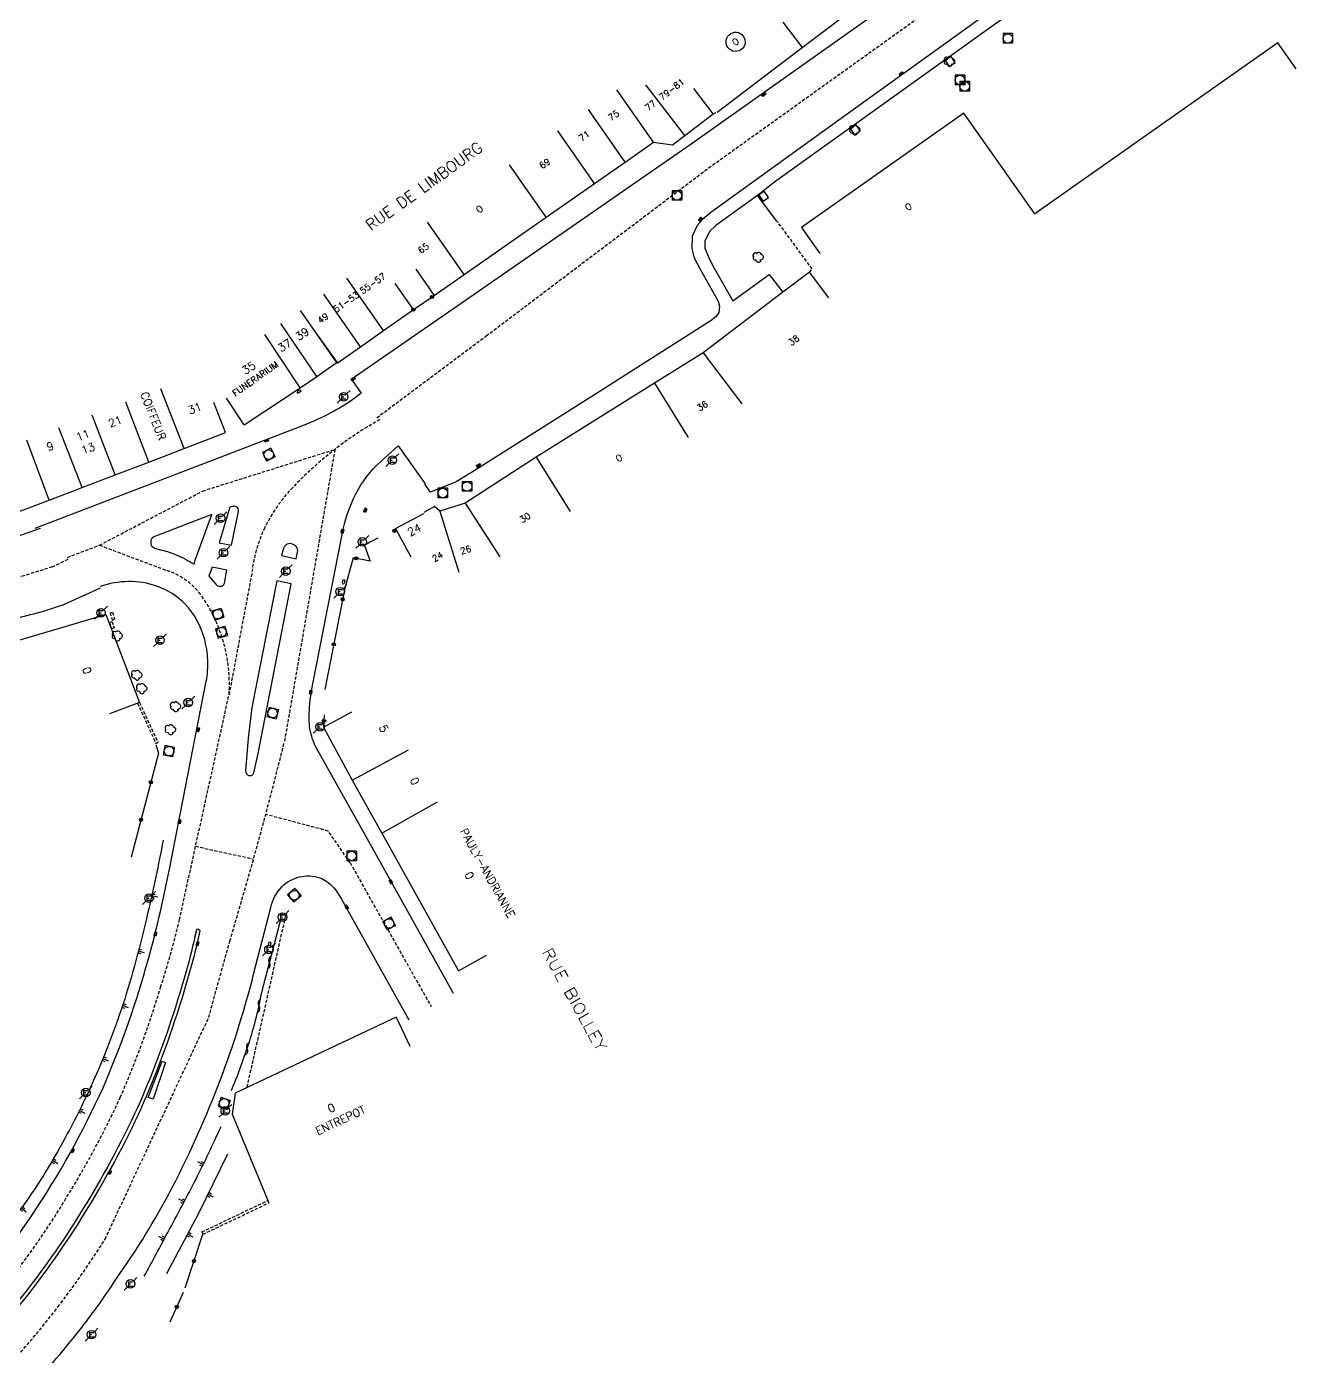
# Model space of a CAD drawing. Header units: millimetres. Extents: x 256000 to 257000, y 143000 to 144000.
# Drawn here: x 256370.9 to 256571.8, y 143555 to 143762.8 of the extents above; entities that cross this region are included whole.
import ezdxf
from ezdxf.enums import TextEntityAlignment as Align

# ---------------------------------------------------------------- set-up
doc = ezdxf.new("R2010")
doc.units = ezdxf.units.MM
doc.linetypes.add('DASHED', pattern=[0.75, 0.5, -0.25])
doc.layers.get('0').update_dxf_attribs({"linetype": 'CONTINUOUS'})
for name, color, linetype in [('W0001', 6, 'DASHED'), ('W0008', 7, 'CONTINUOUS'), ('W0100', 7, 'CONTINUOUS'), ('W0112', 1, 'DASHED'), ('W0211', 2, 'CONTINUOUS'), ('W0300', 7, 'CONTINUOUS'), ('W0310', 3, 'CONTINUOUS'), ('W0322', 7, 'CONTINUOUS'), ('W0400', 7, 'CONTINUOUS'), ('W0420', 7, 'CONTINUOUS'), ('W0471', 7, 'CONTINUOUS'), ('W0984', 7, 'CONTINUOUS'), ('W0989', 7, 'CONTINUOUS'), ('W0991', 7, 'CONTINUOUS'), ('W1102', 7, 'CONTINUOUS')]:
    doc.layers.add(name, color=color, linetype=linetype)
doc.styles.get("Standard").update_dxf_attribs({"font": 'romans.shx', "width": 0.85})

# ---------------------------------------------------------------- blocks, each defined once
blk = doc.blocks.new('t310o')
at = {"color": 0, "linetype": 'Continuous'}
for centre, start, end in [((-0.5, 0.38), 216.8699, 323.1304), ((0.5, -0.37), 36.8699, 143.1303)]:
    blk.add_arc(centre, 0.625, start, end, dxfattribs=at)
blk = doc.blocks.new('t211o')
at = {"color": 0, "linetype": 'Continuous'}
for p, q in [((-0.29, 0.5), (-0.29, 0)), ((0, 1), (0, 0)), ((0.29, 0.5), (0.29, 0))]:
    blk.add_line(p, q, dxfattribs=at)
blk = doc.blocks.new('t322o')
at = {"color": 0, "linetype": 'Continuous'}
for radius in [0.25, 0.15]:
    blk.add_circle((0, 0), radius, dxfattribs=at)
blk = doc.blocks.new('T400')
for p, q in [((-0.15, 0.3), (0.15, 0.3)), ((-0.15, -0.25), (-0.15, 0.3)), ((-0.15, 0.15), (0.15, 0.15)), ((-0.15, 0), (0.15, 0)), ((0.15, 0.3), (0.15, -0.25)), ((-0.15, -0.15), (0.15, -0.15)), ((-0.15, -0.25), (-0.15, -0.3)), ((-0.15, -0.3), (0.15, -0.3)), ((0.15, -0.3), (0.15, -0.25))]:
    blk.add_line(p, q)
blk = doc.blocks.new('T471')
for p, q in [((-0.333334, 0.333334), (-0.333334, -0.333334)), ((-0.333334, 0.333334), (0.333334, 0.333334)), ((-0.333334, 0), (0, 0)), ((0.500001, 0.500001), (1.000002, 1.000002)), ((-0.500001, -0.500001), (-1.000002, -1.000002)), ((-0.333334, -0.333334), (0.333334, -0.333334))]:
    blk.add_line(p, q)
blk.add_ellipse((0, 0), major_axis=(0.471405, 0.471405), ratio=1, start_param=5.4977871438, end_param=11.780972451)
blk = doc.blocks.new('T300')
for p, q in [((-0.8, 0.51), (-0.86, 0.34)), ((-0.86, 0.34), (-0.86, 0.17)), ((-0.86, 0.17), (-0.74, 0.06)), ((-0.69, 0.63), (-0.8, 0.51)), ((-0.8, -0.06), (-0.74, 0.06)), ((-0.74, 0.06), (-0.69, 0.11)), ((-0.57, 0.69), (-0.69, 0.63)), ((-0.46, 0.69), (-0.57, 0.69)), ((-0.29, 0.63), (-0.46, 0.69)), ((-0.29, 0.63), (-0.17, 0.74)), ((-0.23, 0.57), (-0.29, 0.63)), ((-0.17, 0.74), (-0.06, 0.8)), ((-0.06, 0.8), (0.06, 0.8)), ((0.06, 0.8), (0.23, 0.74)), ((0.23, 0.74), (0.34, 0.63)), ((0.34, 0.63), (0.4, 0.51)), ((0.46, 0.46), (0.34, 0.46)), ((0.4, 0.51), (0.4, 0.46)), ((0.57, 0.4), (0.46, 0.46)), ((0.57, 0.4), (0.69, 0.29)), ((0.69, 0.29), (0.74, 0.17)), ((0.74, 0.06), (0.69, -0.17)), ((0.74, 0.17), (0.74, 0.06)), ((-0.8, -0.17), (-0.8, -0.06)), ((-0.8, -0.23), (-0.8, -0.17)), ((-0.74, -0.34), (-0.8, -0.23)), ((-0.69, -0.4), (-0.74, -0.34)), ((-0.51, -0.46), (-0.69, -0.4)), ((-0.4, -0.46), (-0.51, -0.46)), ((-0.4, -0.46), (-0.34, -0.46)), ((-0.34, -0.46), (-0.34, -0.4)), ((-0.34, -0.51), (-0.34, -0.46)), ((-0.29, -0.63), (-0.34, -0.51)), ((-0.17, -0.74), (-0.29, -0.63)), ((-0.06, -0.8), (-0.17, -0.74)), ((0.06, -0.8), (-0.06, -0.8)), ((0.17, -0.74), (0.06, -0.8)), ((0.23, -0.69), (0.17, -0.74)), ((0.29, -0.46), (0.23, -0.46)), ((0.29, -0.63), (0.23, -0.69)), ((0.46, -0.4), (0.29, -0.46)), ((0.34, -0.51), (0.29, -0.63)), ((0.34, -0.51), (0.34, -0.46)), ((0.57, -0.34), (0.46, -0.4)), ((0.63, -0.29), (0.57, -0.34)), ((0.69, -0.17), (0.63, -0.29))]:
    blk.add_line(p, q)
blk = doc.blocks.new('T420')
for p, q in [((0.75, 0.75), (-0.75, 0.75)), ((-0.75, 0.75), (-0.75, -0.75)), ((0.75, 0.75), (0.75, -0.75)), ((0.75, -0.75), (-0.75, -0.75))]:
    blk.add_line(p, q)
blk.add_ellipse((0, 0), major_axis=(-0.53, 0.53), ratio=1, start_param=3.926991, end_param=10.210176)

msp = doc.modelspace()

# ---------------------------------------------------------------- linework, layer by layer
at = {"layer": 'W0001'}
for p, q in [((256398.4, 143690.19), (256419.05, 143696.7)), ((256419.05, 143696.7), (256411.14, 143650.9)), ((256382.28, 143681.73), (256398.4, 143690.19)), ((256406.06, 143677.26), (256402.52, 143658.4)), ((256394.76, 143623.18), (256402.52, 143658.4)), ((256397.29, 143634.69), (256406.31, 143632.7)), ((256421.42, 143632.11), (256434.08, 143609.64)), ((256383.16, 143573.3), (256399.34, 143607.93))]:
    msp.add_line(p, q, dxfattribs=at)
for points in [[(256500.13, 143904.74), (256493.88, 143899.7), (256461.39, 143873.52, -0.001901), (256454.85, 143868.29, 0.001447), (256446.26, 143861.44, 0), (256438.42, 143855.14, 0.000001), (256431.81, 143849.84), (256417.11, 143838.04, -0.000326), (256409.6, 143832.01, -0.00013), (256390.81, 143816.98, -0.017181), (256379.48, 143808.55, -0.036819), (256373.8, 143805.2, -0.034018), (256367.51, 143802.61, -0.008374)], [(256426.05, 143701.35, 0.074962), (256412.47, 143690.75, 0.079258), (256408.1, 143684.48, 0.083571), (256406.06, 143677.26)], [(256377.29, 143679.82), (256382.28, 143681.73), (256392.77, 143677.78, -0.149234), (256398.06, 143674.08, -0.172689), (256402.52, 143658.4)], [(256399.34, 143607.93, 0.000182), (256402.63, 143619.87, 0.012214), (256411.14, 143650.9)], [(256353.15, 143550.6, 0.032403), (256366.89, 143565.23, 0.031476), (256375.62, 143577.36, 0.034197), (256385.54, 143595.45, 0.028927), (256391.84, 143612.66, 0.019995), (256394.76, 143623.18)], [(256357.98, 143543.42, 0.021519), (256367.48, 143552.88, 0.022584), (256375.8, 143562.71, 0.023649), (256383.16, 143573.3)]]:
    msp.add_lwpolyline(points, format="xyb", dxfattribs=at)
for points in [[(256425.59, 143701.64), (256442.67, 143714.43), (256477.4, 143740.67), (256517.75, 143769.59), (256541.18, 143784.93), (256559.33, 143797.7), (256594.83, 143822.54), (256634.31, 143849.48), (256693.82, 143890.36), (256704.71, 143897.74), (256717.13, 143906.88), (256727.67, 143916.37), (256739.62, 143930.66), (256746.76, 143939.44), (256764.1, 143960.53), (256770.78, 143969.78), (256778.16, 143981.61), (256785.89, 143997.19), (256787.13, 144000)], [(256374.9, 143678.35), (256377.53, 143679.6)], [(256374.9, 143678.34), (256369.38, 143676.6), (256363.72, 143675.63), (256358.46, 143676.4), (256358.46, 143676.4)], [(256421.42, 143632.11), (256418.02, 143637.07), (256408.3, 143639.64)]]:
    msp.add_lwpolyline(points, dxfattribs=at)
at = {"layer": 'W0008'}
for p, q in [((256529.21, 143770.78), (256497.36, 143747.9)), ((256478.74, 143749.39), (256492.01, 143759.48)), ((256397.89, 143621.09), (256397.96, 143621.3))]:
    msp.add_line(p, q, dxfattribs=at)
for points in [[(256515.09, 143881.25, -0.013631), (256509.1, 143888.19, -0.014321), (256503.78, 143895.11, -0.001864), (256503.11, 143896.04, 0.004881), (256502.85, 143896.4, 0.101604), (256501.49, 143897.62, 0.109069), (256499.86, 143898.14, 0.105748), (256498.04, 143897.92, 0.086261), (256496.08, 143896.85, 0.002539), (256490.44, 143892.3, -0.001818), (256482.59, 143885.95, -0.000004), (256463.88, 143870.93, -0.000285), (256463.62, 143870.72, -0.000076), (256457.92, 143866.16, 0.000074), (256452.23, 143861.6, 0.000132), (256439.28, 143851.23, 0.000077), (256417.1, 143833.44, 0.000331), (256414.67, 143831.49, -0.000042), (256395.42, 143816, -0.001043), (256376.61, 143800.94, -0.078847), (256376.33, 143800.79, -0.01845), (256376.03, 143800.68, -0.000145), (256336.82, 143789.23, -0.000016), (256315.35, 143782.96, 0.000069)], [(256307.38, 143699.67, -0.000026), (256324.66, 143694.31, -0.000021), (256345.86, 143687.73)], [(256421.56, 143707.76), (256423.16, 143705.46), (256422.22, 143704.76, -0.036321), (256418.93, 143702.69, -0.033639), (256413.99, 143700.37), (256372.2, 143684.36)], [(256437.57, 143611.68), (256424.11, 143635.89), (256416.43, 143649.57, -0.075057), (256415.22, 143652.61, -0.064188), (256415.06, 143655.98, -0.025258), (256415.28, 143658.17, -0.012255), (256415.65, 143660.33), (256420.18, 143683.39, -0.073983), (256422.33, 143689.77, -0.090249), (256426.17, 143694.77), (256428.95, 143697.23), (256433.15, 143691.33)], [(256400.95, 143682.1), (256402.92, 143681.72), (256403.97, 143687, 0.14162), (256403.94, 143687.39, 0.141638), (256403.7, 143687.7, 0.228393), (256403.03, 143687.75), (256402.62, 143687.65), (256400.95, 143682.1)], [(256399.84, 143686.53), (256390.79, 143683.06, 0.317798), (256390.28, 143682.23, 0.342364), (256391.01, 143681.19), (256392.04, 143680.95, -0.042272), (256394.28, 143680.23, -0.044994), (256397.05, 143678.75), (256397.22, 143679.38), (256399.84, 143686.53)], [(256413.02, 143679.58), (256413.23, 143680.63, 0.220072), (256413, 143681.52, 0.184267), (256412.23, 143681.96, 0.390131), (256410.95, 143681.08), (256410.71, 143680.1), (256413.02, 143679.58)], [(256399.38, 143676.87), (256400.44, 143675.64, 0.248791), (256401.17, 143675.32, 0.333599), (256401.8, 143675.79), (256402.19, 143677.83), (256399.86, 143678.31), (256399.38, 143676.87)], [(256277.62, 143485.35), (256303.73, 143509.35), (256307.98, 143513.17), (256327.88, 143531.5), (256351.42, 143553.26, 0.05689), (256371, 143575.98), (256371.73, 143577.01, 0.041305), (256382.84, 143596.97, 0.034269), (256389.54, 143615.75, 0.023658), (256393.25, 143631.37), (256398.95, 143660.46, 0.060444), (256399.2, 143663.81, 0.056503), (256398.66, 143667.13, 0.120864), (256395.68, 143672.52, 0.114065), (256391.25, 143675.33, 0.092077), (256386.82, 143676.04, 0.082234), (256382.38, 143675.28)], [(256412.21, 143675.71), (256409.97, 143676.16), (256406.09, 143656.35), (256405.52, 143651.6), (256405.11, 143646.49, 0.367717), (256405.62, 143645.75, 0.422391), (256406.4, 143646.16), (256407.07, 143649.19), (256412.21, 143675.71)], [(256376.77, 143672.44, 0.005084), (256375.9, 143672.16, -0.02119), (256371.43, 143670.83, -0.00154), (256369, 143670.23, -0.002758), (256367.65, 143669.9, -0.022846), (256363.58, 143669.15, -0.067813), (256362.18, 143669.15, -0.001484), (256360.74, 143669.35, 0.000711), (256357.74, 143669.76, 0.000242), (256355.45, 143670.08, 0.000695), (256354.65, 143670.18, 0.105275), (256353.4, 143670.09, 0.047772), (256350.85, 143669.06, 0.007013), (256345.63, 143666.26, 0.003136), (256334.09, 143659.78), (256316.02, 143649.47), (256313.79, 143648.2), (256313.79, 143648.2)], [(256386.36, 143569.18, 0.030235), (256394.19, 143582.44, 0.029082), (256401.58, 143599.33, 0.026612), (256406.36, 143614.7), (256409.02, 143625.11, -0.133823), (256410.8, 143628.4, -0.140559), (256413.52, 143629.89, -0.139329), (256416.7, 143629.76, -0.116323), (256418.74, 143628.34, -0.069032), (256420.07, 143626.42), (256430.59, 143607.59)], [(256397.35, 143621.21, -0.02272), (256394.14, 143609.57, -0.028184), (256388.25, 143593.92, -0.031932), (256379.5, 143577.7, -0.032542), (256369.23, 143563.17, -0.035905), (256354.89, 143547.94), (256336.91, 143531.45), (256322.67, 143518.37), (256307.31, 143504.25), (256292.76, 143490.9), (256279.65, 143478.82), (256273.72, 143473.38)], [(256397.89, 143621.09, -0.02272), (256394.66, 143609.4, -0.028184), (256388.75, 143593.69, -0.031932), (256379.97, 143577.41, -0.032542), (256369.65, 143562.83, -0.035905), (256355.26, 143547.53), (256337.28, 143531.05), (256323.05, 143517.97), (256307.69, 143503.84), (256293.13, 143490.5), (256280.02, 143478.41), (256274.07, 143472.95)], [(256397.2, 143620.55, -0.006243), (256397.35, 143621.21, -0.035716), (256397.42, 143621.46)], [(256397.42, 143621.46, -0.237847), (256397.58, 143621.77, -0.316626), (256397.89, 143621.65, -0.201029), (256397.96, 143621.3)], [(256288.3, 143472.6, -0.005841), (256288.86, 143473.14, -0.005029), (256295.31, 143479.18), (256308.75, 143491.55), (256321.97, 143503.7), (256336.36, 143516.88), (256349.31, 143528.82), (256360.69, 143539.32, 0.019652), (256370.97, 143549.47, 0.022428), (256379.89, 143560, 0.022658), (256385.13, 143567.47), (256386.36, 143569.18)]]:
    msp.add_lwpolyline(points, format="xyb", dxfattribs=at)
for points in [[(256421.6, 143707.69), (256439.45, 143720.01), (256474.7, 143744.45), (256502.1, 143763.88), (256514.92, 143773.07), (256520.67, 143776.93), (256529.32, 143782.39), (256538.86, 143788.33), (256557.54, 143801.13)], [(256584.21, 143787.23), (256575.46, 143799.39), (256573.27, 143799.8), (256515.22, 143758.19), (256487.89, 143738.61), (256485.04, 143736.39)], [(256515.92, 143757.17), (256515.27, 143758.06), (256514.36, 143757.41), (256515.01, 143756.51), (256515.92, 143757.17)], [(256497.36, 143747.9), (256477.77, 143733.7), (256476.49, 143732.67), (256475.64, 143731.68), (256474.86, 143730), (256474.78, 143728.09), (256475.16, 143726.63), (256476.1, 143724.86), (256478.92, 143719.86), (256479.11, 143719.05), (256479, 143718.08), (256478.53, 143717.42), (256477.81, 143716.84), (256458.6, 143704.58), (256440.39, 143693.1), (256437.97, 143691.65), (256433.97, 143690.01), (256433.07, 143691.27)], [(256501.08, 143746.47), (256500.43, 143747.39), (256499.55, 143746.72), (256500.17, 143745.83), (256501.08, 143746.47)], [(256486.75, 143736.03), (256486.07, 143737.02), (256485.27, 143736.43), (256485.93, 143735.47), (256486.75, 143736.03)], [(256488.08, 143732.38), (256485.04, 143736.39), (256478.51, 143731.69), (256477.55, 143730.76), (256476.8, 143729.22), (256476.83, 143728.14), (256477.36, 143726.77), (256478.05, 143725.37), (256481.21, 143719.9), (256486.86, 143724.01), (256488.99, 143721.24)], [(256307.38, 143699.67), (256309.7, 143701), (256327.14, 143695.61), (256344.74, 143690.14), (256345.86, 143687.73), (256362.27, 143682.62), (256365.26, 143682.11), (256367.32, 143682.36), (256373.1, 143684.38), (256373.1, 143684.38)], [(256382.37, 143675), (256376.77, 143672.44)], [(256392.07, 143601.12), (256392.62, 143600.9), (256390.67, 143595.17), (256389.89, 143595.46), (256392.07, 143601.12)]]:
    msp.add_lwpolyline(points, dxfattribs=at)
at = {"layer": 'W0100'}
for p, q in [((256419.39, 143710.33), (256416.5, 143714.41)), ((256401.97, 143699.34), (256400.16, 143704)), ((256404.87, 143700.52), (256402.11, 143704.69)), ((256428.51, 143684.32), (256432.91, 143686.69)), ((256428.51, 143684.32), (256429.3, 143682.86)), ((256429.3, 143682.86), (256430.88, 143679.92)), ((256383.26, 143670.9), (256382.84, 143670.74)), ((256383.26, 143670.9), (256388.54, 143657.17)), ((256388.54, 143657.17), (256383.87, 143655.37)), ((256417.27, 143653.31), (256421.67, 143655.68)), ((256438.33, 143615.25), (256442.7, 143617.68)), ((256428.63, 143607.97), (256430.76, 143603.45)), ((256402.98, 143592.85), (256408.72, 143578.97))]:
    msp.add_line(p, q, dxfattribs=at)
for points in [[(256489, 143763.47), (256492.01, 143759.48), (256498.79, 143764.58), (256521.35, 143781.55), (256532.02, 143789.57), (256529.01, 143793.57)], [(256569.17, 143756.15), (256566.29, 143760.24), (256528.34, 143733.5), (256517.24, 143749.25), (256491.9, 143731.39), (256494.78, 143727.3)], [(256431.66, 143724.84), (256434.53, 143720.74), (256439.23, 143724.02), (256452.04, 143732.98), (256459.61, 143738.26), (256464.37, 143741.59), (256468.82, 143744.7), (256471.79, 143744.27), (256473.7, 143745.73), (256478.11, 143749.12), (256475.07, 143753.08)], [(256496.16, 143720.38), (256493.16, 143724.37), (256488.99, 143721.24), (256476.53, 143711.79), (256468.94, 143707.07), (256450.46, 143695.49), (256439.37, 143688.29), (256435.43, 143687.07), (256434.58, 143687.77), (256432.95, 143686.82)], [(256419.4, 143710.19), (256423.03, 143712.74), (256426.62, 143715.25), (256431.31, 143718.53), (256428.45, 143722.62)], [(256404.87, 143700.52), (256413.64, 143706.33), (256416.25, 143708.1), (256419.39, 143710.33)], [(256369.16, 143686.8), (256374.45, 143688.78), (256379.56, 143690.76), (256384.73, 143692.72), (256389.98, 143694.72), (256395.51, 143696.83), (256401.97, 143699.34)], [(256382.84, 143670.75), (256368.26, 143666.43), (256365.04, 143665.56), (256359.76, 143664.84), (256355.93, 143664.32), (256354.39, 143667.59), (256346.88, 143664.05), (256342, 143661.6), (256337.94, 143659.16), (256334.05, 143656.83), (256315.24, 143645.65), (256315.24, 143645.65)], [(256417.27, 143653.31), (256421.73, 143645.03), (256426.36, 143636.74), (256438.33, 143615.25)], [(256428.63, 143607.97), (256403.45, 143596.1), (256402.98, 143592.85)]]:
    msp.add_lwpolyline(points, dxfattribs=at)
at = {"layer": 'W0112'}
for p, q in [((256478.11, 143749.12), (256478.74, 143749.39)), ((256413.59, 143706.02), (256413.09, 143705.67)), ((256413.09, 143705.67), (256413.26, 143705.43)), ((256413.76, 143705.77), (256413.26, 143705.43)), ((256413.59, 143706.02), (256413.76, 143705.77)), ((256420.29, 143676.31), (256420.16, 143675.76)), ((256420.16, 143675.76), (256420.46, 143675.69)), ((256420.58, 143676.24), (256420.29, 143676.31)), ((256420.58, 143676.24), (256420.46, 143675.69)), ((256383.93, 143671.15), (256384.31, 143671.27)), ((256383.93, 143671.15), (256384.26, 143670.03)), ((256384.31, 143671.27), (256384.64, 143670.15)), ((256383.85, 143669.67), (256384.23, 143669.81)), ((256383.85, 143669.67), (256384.22, 143668.7)), ((256384.22, 143668.7), (256384.59, 143668.84)), ((256384.23, 143669.81), (256384.59, 143668.84)), ((256384.26, 143670.03), (256384.64, 143670.15)), ((256388.2, 143657.04), (256391.09, 143650.77)), ((256388.54, 143657.17), (256391.41, 143650.92)), ((256391.09, 143650.77), (256391.41, 143650.92)), ((256408.69, 143619.2), (256408.82, 143619.77)), ((256408.99, 143619.14), (256408.69, 143619.2)), ((256408.82, 143619.77), (256409.11, 143619.71)), ((256408.99, 143619.14), (256409.11, 143619.71)), ((256398.28, 143574.43), (256408.57, 143579.34)), ((256398.45, 143574.07), (256408.72, 143578.97)), ((256398.28, 143574.43), (256398.45, 143574.07))]:
    msp.add_line(p, q, dxfattribs=at)
for points in [[(256493.16, 143724.37), (256493.57, 143724.9), (256488.08, 143732.38)], [(256410.56, 143624.11), (256411.34, 143623.88), (256405.27, 143596.96)]]:
    msp.add_lwpolyline(points, dxfattribs=at)
at = {"layer": 'W0211'}
for points in [[(256392.22, 143635.63, -0.012817), (256389.8, 143624.21, -0.019732), (256386.22, 143610.78, -0.026748), (256381.17, 143597.65, -0.025411), (256375.31, 143586.25, -0.023966), (256370.32, 143578.46), (256364.11, 143571.62)], [(256389.29, 143567.52, 0.001129), (256392.95, 143574.36, 0.005954), (256397.36, 143582.7, 0.010778), (256401.27, 143590.93)]]:
    msp.add_lwpolyline(points, format="xyb", dxfattribs=at)
msp.add_lwpolyline([(256402.28, 143586.61), (256397.74, 143577.32), (256392.73, 143567.91)], dxfattribs=at)
at = {"layer": 'W0310'}
msp.add_lwpolyline([(256402.89, 143596.52, 0.026649), (256406.24, 143605.95, 0.018829), (256407.27, 143610.12, -0.011378), (256408.24, 143614.31), (256410.6, 143623.25)], format="xyb", dxfattribs=at)
at = {"layer": 'W0322'}
for p, q in [((256431.31, 143718.53), (256434.53, 143720.74)), ((256428.62, 143684.11), (256428.07, 143683.85)), ((256417.38, 143655.24), (256417.27, 143653.31)), ((256395.66, 143565.69), (256398.43, 143574.11)), ((256393.34, 143560.37), (256395.39, 143565.05))]:
    msp.add_line(p, q, dxfattribs=at)
for points in [[(256425.76, 143682.85), (256424.48, 143682.19), (256423.67, 143681.68), (256424.53, 143679.26), (256421.88, 143679.78), (256420.61, 143674.99), (256417.48, 143659.2)], [(256391.11, 143650.53), (256391.52, 143649.26), (256387.24, 143632.98)]]:
    msp.add_lwpolyline(points, dxfattribs=at)
at = {"layer": 'W1102'}
for p, q in [((256473.7, 143745.73), (256467.61, 143753.66)), ((256468.82, 143744.7), (256463.09, 143752.89)), ((256464.37, 143741.59), (256458.64, 143749.78)), ((256459.61, 143738.26), (256453.88, 143746.46)), ((256452.04, 143732.98), (256446.32, 143741.17)), ((256439.23, 143724.02), (256433.5, 143732.22)), ((256426.62, 143715.25), (256420.89, 143723.44)), ((256423.03, 143712.74), (256417.3, 143720.93)), ((256419.39, 143710.18), (256413.65, 143718.38)), ((256416.25, 143708.1), (256410.62, 143716.37)), ((256413.64, 143706.33), (256408.13, 143714.67)), ((256476.53, 143711.79), (256482.57, 143703.82)), ((256395.51, 143696.83), (256391.88, 143706.15)), ((256468.94, 143707.07), (256474.22, 143698.58)), ((256389.98, 143694.72), (256386.41, 143704.06)), ((256384.73, 143692.72), (256381.16, 143702.06)), ((256379.56, 143690.76), (256375.95, 143700.08)), ((256374.45, 143688.78), (256370.93, 143698.14)), ((256450.46, 143695.49), (256455.77, 143687.02)), ((256435.43, 143687.07), (256438.39, 143677.52)), ((256439.37, 143688.29), (256444.82, 143679.9)), ((256421.73, 143645.03), (256430.53, 143649.77)), ((256426.36, 143636.74), (256435.09, 143641.63))]:
    msp.add_line(p, q, dxfattribs=at)
msp.add_lwpolyline([(256480.64, 143759.24), (256480.43, 143759.47), (256480.26, 143759.74), (256480.16, 143760.04), (256480.12, 143760.35), (256480.15, 143760.66), (256480.24, 143760.96), (256480.39, 143761.24), (256480.6, 143761.47), (256480.85, 143761.66), (256481.13, 143761.8), (256481.44, 143761.87), (256481.75, 143761.87), (256482.06, 143761.81), (256482.35, 143761.69), (256482.61, 143761.51), (256482.82, 143761.28), (256482.98, 143761.01), (256483.08, 143760.72), (256483.12, 143760.41), (256483.1, 143760.09), (256483, 143759.79), (256482.85, 143759.52), (256482.65, 143759.28), (256482.4, 143759.09), (256482.11, 143758.96), (256481.81, 143758.89), (256481.49, 143758.88), (256481.19, 143758.94), (256480.9, 143759.07)], close=True, dxfattribs=at)

# ---------------------------------------------------------------- block references
at = {"layer": 'W0211'}
for p, rotation in [((256390.43, 143626.94), 257.2320243516936), ((256388.36, 143618.31), 255.7929308143285), ((256385.89, 143609.79), 251.5659999445744), ((256382.81, 143601.48), 247.7177620831625), ((256379.15, 143593.4), 243.5307809898638), ((256374.93, 143585.6), 239.6027665189462), ((256398.49, 143584.98), 64.04216590444469), ((256395.5, 143579.12), 61.93893209294432), ((256399.21, 143580.32), 243.9800161919539), ((256370.07, 143578.18), 228.6602024119388), ((256392.4, 143573.32), 61.9585483962406), ((256396.03, 143574.09), 241.9632525753459)]:
    msp.add_blockref('t211o', p, dxfattribs=dict(at, rotation=rotation))
at = {"layer": 'W0300'}
for p in [(256515.04, 143757.3), (256500.28, 143746.58), (256485.19, 143726.7), (256385.11, 143667.55), (256388.16, 143661.41), (256388.92, 143659.32), (256394.21, 143656.49), (256393.4, 143652.89)]:
    msp.add_blockref('T300', p, dxfattribs=at)
at = {"layer": 'W0310'}
for p, rotation in [((256408.82, 143616.52), 255.2129999424702), ((256407.19, 143609.75), 257.7059984989574), ((256405.33, 143603.04), 251.6408997990128)]:
    msp.add_blockref('t310o', p, dxfattribs=dict(at, rotation=rotation))
at = {"layer": 'W0322'}
for p, rotation in [((256434.2, 143720.51), 34.51306222600731), ((256431.31, 143718.53), 34.51306222600731), ((256428.33, 143683.97), 115.0703452690699), ((256422.36, 143679.68), 79.01842116920817), ((256420.27, 143673.29), 168.7598395418988), ((256418.87, 143666.24), 168.7598395418988), ((256417.32, 143654.27), 176.853094613987), ((256390.32, 143644.69), 165.2597227621041), ((256388.78, 143638.83), 165.2597227621041), ((256397.05, 143569.9), 341.779565388926), ((256394.36, 143562.71), 336.4097850691305)]:
    msp.add_blockref('t322o', p, dxfattribs=dict(at, rotation=rotation))
at = {"layer": 'W0400'}
for p, rotation in [((256507.49, 143755.38), 305.4941647724203), ((256486.05, 143752.15), 125.6045339804331), ((256476.13, 143732.64), 319.1801353016064), ((256421.93, 143707.7), 125.8530642185454), ((256408.4, 143698.07), 110.9339733730428), ((256441.44, 143694.2), 302.2928864986835), ((256423.8, 143687.18), 159.4643525581943), ((256420.23, 143683.93), 348.0057481808726), ((256415.27, 143658.77), 351.2721836985936), ((256397.69, 143652.93), 350.4489546583103), ((256394.78, 143638.5), 169.3449042115348), ((256427.78, 143629.14), 27.45713256273049), ((256420.9, 143625.13), 210.1714310695589), ((256391.03, 143620.99), 165.545925674417), ((256397.6, 143619.48), 165.4243209864341), ((256378.08, 143587.13), 152.8217203827901), ((256383.91, 143583.72), 152.0467124780471)]:
    msp.add_blockref('T400', p, dxfattribs=dict(at, rotation=rotation))
at = {"layer": 'W0420'}
for p in [(256524.13, 143760.9), (256516.64, 143754.42), (256517.4, 143753.42), (256472.45, 143736.37), (256439.67, 143690.9), (256435.89, 143689.88), (256421.65, 143633.19)]:
    msp.add_blockref('T420', p, dxfattribs=at)
for p, rotation in [((256408.72, 143695.88), 25.87583380360048), ((256400.77, 143670.96), 107.1447303599705), ((256401.33, 143668.14), 105.6402036103567), ((256409.31, 143655.52), 76.14296617014615), ((256393.15, 143649.54), 259.7167037377716), ((256412.71, 143627.03), 41.17961029944441), ((256427.52, 143622.63), 297.0766705353932), ((256401.75, 143594.52), 70.68395113639181)]:
    msp.add_blockref('T420', p, dxfattribs=dict(at, rotation=rotation))
at = {"layer": 'W0471'}
for p in [(256420.42, 143704.92), (256428.01, 143695.02), (256401.17, 143685.94), (256423.33, 143682.24), (256401.66, 143680.56), (256411.38, 143677.68), (256419.88, 143674.47), (256382.53, 143671.18), (256391.74, 143666.88), (256396.15, 143657.14), (256416.73, 143653.36), (256390.02, 143626.6), (256410.88, 143623.63), (256408.75, 143618.57), (256380.15, 143596.21), (256401.93, 143593.36), (256387.13, 143566.32), (256381.05, 143558.39)]:
    msp.add_blockref('T471', p, dxfattribs=at)

# ---------------------------------------------------------------- texts
at = {"layer": 'W0984'}
for s, height, rotation, p in [('FUNERARIUM', 1, 34.8939, (256406.62, 143707.73)), ('COIFFEUR', 1.25, 291.7889, (256390.69, 143701.91)), ('PAULY-ANDRIANNE', 1.25, 298.9611, (256442.88, 143630.51)), ('ENTREPOT', 1.25, 25.2486, (256419.91, 143591.88))]:
    msp.add_text(s, height=height, rotation=rotation, dxfattribs=at).set_placement(p, align=Align.MIDDLE)
at = {"layer": 'W0989'}
msp.add_text('RUE DE LIMBOURG', height=1.75, rotation=35.7048, dxfattribs=at).set_placement((256432.99, 143737.83), align=Align.MIDDLE)
at = {"layer": 'W0989', "width": 1.2}
msp.add_text('RUE BIOLLEY', height=1.75, rotation=299.0835, dxfattribs=at).set_placement((256456.45, 143610.76), align=Align.MIDDLE)
at = {"layer": 'W0991'}
for s, height, rotation, p in [('O', 1, 37.2406, (256481.62, 143760.38)), ('79-81', 1, 37.5083, (256471.64, 143752.97)), ('75', 1, 34.9367, (256462.59, 143748.88)), ('77', 1, 37.4914, (256468.34, 143750.44)), ('71', 1, 34.9411, (256457.98, 143745.66)), ('69', 1, 34.9366, (256451.82, 143741.36)), ('O', 1, 35.175, (256508.6, 143734.6)), ('O', 1, 34.9374, (256441.63, 143734.24)), ('65', 1, 34.9454, (256432.87, 143728.12)), ('55-57', 1, 34.9682, (256424.96, 143722.62)), ('51-53', 1, 34.9845, (256420.82, 143719.73)), ('49', 1, 34.9857, (256417.2, 143717.19)), ('39', 1.25, 33.4863, (256413.95, 143714.74)), ('38', 1, 37.1856, (256490.69, 143713.75)), ('37', 1.25, 33.4863, (256411.21, 143712.95)), ('35', 1.25, 33.4863, (256405.59, 143709.43)), ('31', 1.25, 20.9205, (256397.17, 143703.11)), ('36', 1, 31.8654, (256476.43, 143703.48)), ('21', 1.25, 20.9205, (256384.74, 143701.06)), ('11', 1.25, 20.9205, (256379.69, 143698.92)), ('9', 1.25, 20.9205, (256374.59, 143697.19)), ('13', 1.25, 20.9205, (256380.51, 143696.84)), ('O', 1, 32.0644, (256463.42, 143695.35)), ('24', 1.25, 28.305, (256431.45, 143684.14)), ('30', 1, 33.0052, (256448.73, 143686.02)), ('26', 1, 17.2273, (256439.47, 143680.99)), ('24', 1, 30.4972, (256435.08, 143679.95)), ('0', 1.25, 291.0195, (256380.33, 143662.15)), ('5', 1.25, 298.9611, (256426.67, 143653.1)), ('0', 1.25, 298.9611, (256431.52, 143644.87)), ('0', 1.25, 299.1051, (256440.04, 143630.11)), ('0', 1.25, 25.821, (256418.5, 143593.8))]:
    msp.add_text(s, height=height, rotation=rotation, dxfattribs=at).set_placement(p, align=Align.MIDDLE)

doc.saveas('drawing.dxf')
